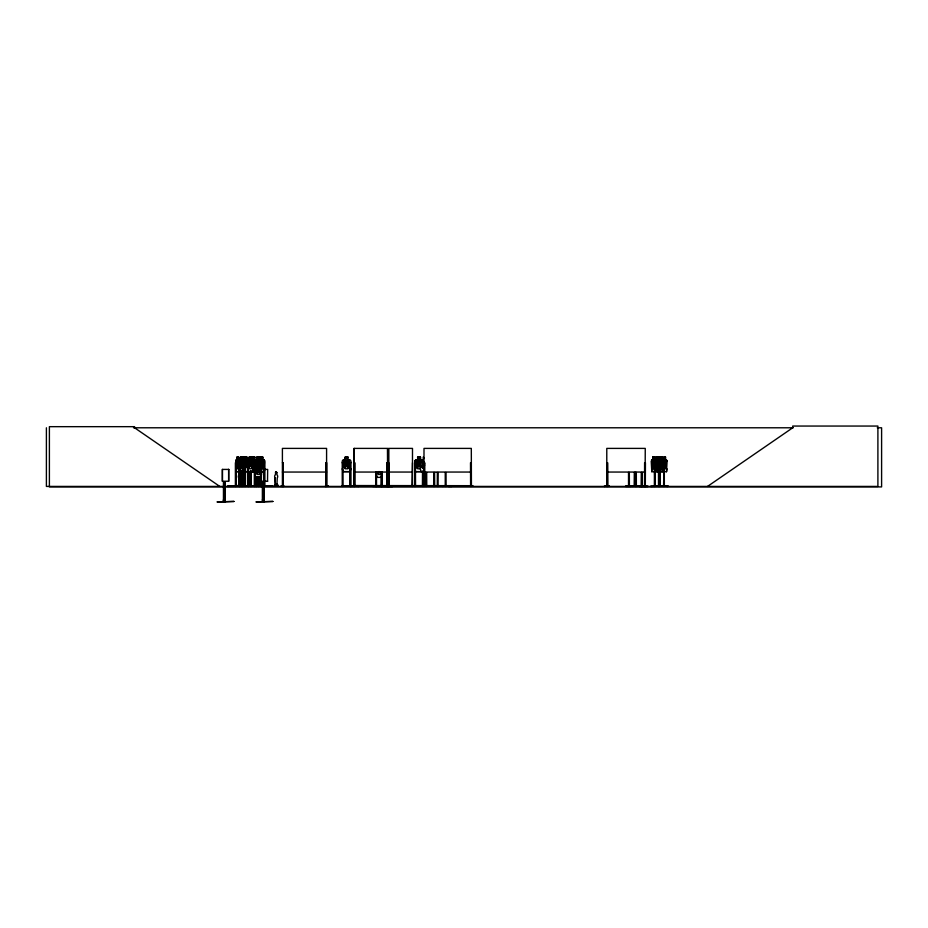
<?xml version="1.0" encoding="UTF-8"?>
<svg xmlns="http://www.w3.org/2000/svg" width="928" height="928" viewBox="0 0 928 928"><rect width="100%" height="100%" fill="white"/><g stroke="black" fill="none" stroke-linecap="round" stroke-linejoin="round"><path stroke-width="1.39" d="M350.007 486.4L358.869 486.295M392.73 486.4L372.569 486.295M239.111 472.201L239.018 474.823A1.972 1.299 -90 0 0 238.658 477.92L238.925 485.53L240.329 485.53L240.503 477.92A1.972 1.299 -90 0 0 240.236 474.823L240.143 472.201L239.25 471.842M240.329 485.53L240.596 477.92M276.869 485.53L277.263 477.92A1.972 1.531 -90 0 0 276.95 474.823L276.846 472.433M239.853 484.741L240.178 484.497M276.904 484.335L276.126 484.683L277.043 484.497M276.15 484.741L277.043 484.567M276.915 484.497L276.393 484.358M241.756 457.144L242.475 461.03L241.5 464.371L242.452 467.7L241.21 464.986L239.969 467.816L240.909 464.348L240.085 460.972L241.187 463.687L242.417 461.135L242.475 466.459L241.756 468.791L240.422 468.791L239.714 466.459L240.375 457.052L241.895 457.052L241.848 460.056M239.958 468.791L239.436 471.702L239.03 461.007L237.754 463.687L236.663 460.972L237.475 464.348L236.547 467.816L237.777 464.986L238.995 467.816M239.842 469.765L239.122 471.992M244.98 471.702L245.41 468.791M245.062 471.702L245.549 460.984L245.41 486.423M242.742 471.702L243.322 460.984M242.834 471.702L243.275 468.791M658.439 471.702L659.042 460.984L658.996 486.423L659.042 485.553M664.054 486.411L664.1 460.972L663.462 471.586L659.936 471.586M663.497 471.691L664.054 468.779L663.207 461.019L662.441 457.133L661.014 457.133M655.296 471.644L655.319 459.998M655.342 471.737L655.899 468.826L657.384 468.791L658.138 466.459L657.43 457.052M660.91 471.726L661.525 461.019L661.444 468.837M666.49 471.714L667.104 461.007L665.469 459.975M667.058 468.802L666.571 471.714L651.688 471.737M239.366 486.295L240.027 486.388M239.494 459.963L238.055 464.371L238.96 467.515M276.648 484.567L276.788 484.671M264.004 471.702L264.782 468.802L264.074 471.702L261.615 471.702M382.139 474.452L381.466 477.27L382.208 471.865M252.625 471.702L253.321 460.984M252.683 471.702L253.39 460.984L252.602 459.963M257.961 463.687L259.875 461.019L258.448 464.371L259.944 467.816L257.996 464.986C257.265 469.649 254.353 467.828 257.52 464.348L256.105 461.019L258.054 463.2M254.817 466.668L255.467 465.624L260.722 465.624L261.51 466.656L261.51 474.475L260.687 477.363L255.444 477.363L254.771 461.042L255.455 461.32M260.617 471.702L261.452 468.802M242.579 467.712L243.31 464.986L244.551 467.7L243.6 464.371L244.493 461.019L243.298 463.687L242.579 461.123M239.749 484.439L240.236 484.358M258.007 463.2L258.1 463.768M377.499 473.187L378.137 473.454L378.891 471.563M631.446 486.33L625.542 486.33L641.526 485.808M638.487 486.353L632.316 486.342M275.372 472.433L276.184 471.702M662.406 468.802L662.917 471.714L662.488 468.802L664.042 457.168M654.924 471.702L655.122 461.065L654.344 460.102M604.14 486.342L609.348 486.342M350.958 468.802L349.96 471.702L343.128 471.702L342.223 468.802M280.685 486.342L283.98 486.423M252.718 467.712L253.796 464.986L254.875 467.712M245.792 463.687L247.219 460.961L247.904 471.598M254.84 461.042L253.762 463.687L252.729 461.123M261.592 463.687L263.332 461.019L262.032 464.371L263.39 467.816L261.626 464.986M247.486 461.32L246.233 464.371L247.115 466.471M236.199 471.702L236.211 459.963M235.816 461.042L236.234 460.056L264.028 460.056M381.118 472.132L380.097 474.452L378.183 474.452L377.162 472.132M654.936 459.963L654.344 466.506L652.894 466.506L652.894 461.065L654.808 461.065L653.822 464.406L654.855 467.851L653.509 465.021L652.245 467.909L653.184 464.383L652.187 461.17L653.486 463.733L654.855 459.963M659.564 461.03L660.017 460.044M651.201 461.042L651.804 471.644L651.781 459.998M656.908 461.065L657.337 471.726L656.862 461.03L657.36 459.986L658.497 459.963L658.996 461.03M662.406 461.054L662.928 459.975M424.653 464.986C423.388 469.614 420.349 467.886 424.038 464.348C420.187 461.007 423.62 459.267 424.606 463.687M420.836 462.33L419.653 464.371L420.894 466.471M250.746 461.007L251.465 459.963M250.885 461.042L251.488 460.056M258.576 461.007L259.202 457.052L256.882 457.052L257.021 460.056L256.082 461.03M258.645 461.042L259.295 459.963M247.857 471.702L247.15 461.007L247.88 459.963M247.289 461.042L247.904 460.056M255.71 459.963L254.991 461.007L252.926 461.03L252.926 466.459L254.829 466.459M255.061 461.042L255.745 460.056M227.314 486.388L272.542 486.156M228.88 486.388L229.506 485.947M240.897 486.388L241.199 471.111M254.829 466.703L255.525 465.624M255.409 459.963L254.632 461.007L254.597 486.423M242.057 461.03L242.765 457.144L244.087 457.144M275.535 486.388L275.697 485.135M277.808 486.388L277.994 485.135L276.788 485.135L276.788 485.947M276.834 484.462L276.115 484.625M414.793 461.042L415.663 460.056L423.284 460.056L423.191 457.052M421.208 459.963L420.28 461.007L420.28 468.802L421.173 471.702M275.802 471.842L275.338 474.823A1.972 1.531 -90 0 0 275.106 477.92L275.338 485.53L276.95 485.53M243.936 461.03L244.957 460.056L244.888 457.052M251.906 461.03L252.926 460.056L252.857 457.052M259.736 461.03L260.756 460.056L260.756 457.144L262.67 457.144M259.121 460.056L260.246 461.03L260.246 466.459L259.121 468.791L257.021 468.791L255.896 466.459L255.896 461.03L257.021 460.056L257.114 457.052M650.667 486.353L668.044 486.33M707.53 486.423L792.721 427.785L792.721 426.056L877.9 426.056L877.9 486.423L46.4 486.423L46.4 427.785M423.284 460.056L421.834 461.03L421.834 466.459L423.284 468.791M277.982 486.156L277.565 486.272M420.79 460.972L419.015 463.687C418.029 459.267 414.596 461.007 418.447 464.348C414.375 468.512 417.971 469.382 419.062 464.986L420.906 467.874M248.913 460.961L249.899 464.348L248.553 467.816L250.34 464.986L252.01 467.863L250.746 464.371L252.056 461.019L250.305 463.687L248.252 459.963L248.913 461.03M133.493 427.785L793.162 427.785M877.25 427.785L881.6 427.785L881.6 486.91L49.393 486.91L49.393 426.671L134.583 426.671L134.583 427.785L219.762 486.423M242.637 457.052L244.134 457.052L244.134 459.963M260.617 457.052L262.74 457.052L262.74 459.963M652.813 460.102L652.755 457.098L654.391 457.098L654.391 459.998L655.98 459.963M660.956 457.04L662.569 457.04L662.522 460.044M665.55 457.063L663.914 457.063L663.961 460.079M237.139 457.144L238.542 457.144L238.461 460.056L239.25 461.03M240.422 457.144L241.848 457.144M244.888 457.144L246.86 457.144M249.272 457.144L251.268 457.144M252.857 457.144L254.829 457.144M256.963 457.144L259.121 457.144M347.954 457.144L345.228 457.144L345.228 460.056L343.778 461.03L343.778 466.459L345.228 468.791L347.954 468.791L349.404 466.459L349.404 461.03L347.954 460.056L348.046 457.052L345.135 457.052L345.135 459.963L343.151 459.963L342.223 461.007L342.258 486.423M417.693 457.144L420.419 457.144L420.419 460.056M652.813 457.191L654.344 457.191M655.957 457.144L657.465 457.144M659.924 457.179L658.381 457.179L658.903 461.03M663.961 457.168L665.492 457.168M236.13 459.963L237.174 459.963M238.508 459.963L240.456 459.963M241.674 459.963L242.811 459.963M243.426 459.963L245.05 459.963M246.86 459.963L249.272 459.963M251.268 459.963L252.857 459.963M254.829 459.963L257.114 459.963M259.098 459.963L260.687 459.963M262.67 459.963L264.062 459.963L264.782 460.984L264.712 486.423M348.046 459.963L349.926 459.963L350.958 460.984L350.981 486.423M417.6 459.963L415.616 459.963L414.688 461.007L414.642 486.423M423.191 459.963L420.512 459.963L420.512 457.052L417.6 457.052L417.693 460.056L416.243 461.03L416.243 466.459L417.704 468.791L420.419 468.791M651.7 459.998L652.836 459.998M659.889 459.986L661.038 459.952M662.488 459.952L663.996 459.975M343.198 460.056L349.891 460.056M651.723 460.102L666.536 460.079M235.77 461.007L235.735 486.423M244.957 461.03L246.86 461.03L246.86 466.459M260.756 461.03L262.67 461.03L262.67 466.459L260.756 466.459M420.419 461.03L417.704 461.03L417.704 466.459L420.419 466.459M655.864 461.03L657.384 461.03L657.384 466.459L655.957 466.459M662.441 461.019L661.014 461.019L661.014 466.448L662.441 466.448M664.042 461.042L665.492 461.042L665.492 466.471L664.042 466.471M244.748 462.77L245.41 462.77M256.986 462.724L259.283 462.724L259.202 465.728M261.313 462.77L260.501 462.77L260.501 466.946M264.642 462.77L263.865 462.77L264.016 486.423M282.402 462.77L283.26 462.77L283.26 486.423M342.177 462.77L342.977 462.77L343.07 486.423M349.995 486.423L350.053 462.77L350.854 462.77M354.02 462.77L354.798 462.77L354.798 486.423M388.124 462.77L388.438 486.423M388.844 462.77L389.25 486.423M412.496 462.77L412.055 486.423L412.136 485.553M414.642 462.77L415.442 462.77L415.535 486.423M424.003 462.77L424.804 462.77L424.711 486.423M471.308 462.77L470.508 462.77L470.6 486.423M606.784 462.77L607.62 462.77L607.62 486.423L607.434 462.77M654.426 462.77L654.901 486.423M658.567 462.77L659.251 462.77M664.054 462.759L663.578 486.411M658.474 466.482L659.924 466.482M235.77 468.802L236.118 471.702L255.049 471.702M238.542 468.791L237.22 468.791L236.524 466.459L237.174 457.052M239.03 468.802L239.842 471.737M242.765 468.791L244.087 468.791L244.795 466.459L244.052 457.052M252.926 468.791L254.829 468.791L255.444 471.598M260.756 468.791L262.67 468.791L263.691 466.459L263.691 461.03L262.67 460.056L262.67 457.052M654.449 468.802L652.894 468.826L652.117 466.506L652.836 457.098M662.488 461.054L662.488 468.802L661.014 468.779L660.249 461.019L661.038 457.04M664.019 468.791L665.492 468.802L666.269 466.471L665.469 457.063M263.772 469.417L267.67 469.417L267.531 481.249M236.153 471.598L255.014 471.598M255.386 471.598L260.629 471.598M261.615 471.598L264.028 471.598M343.198 471.598L349.891 471.598M415.663 471.598L423.922 471.598M654.878 471.598L658.486 471.598M260.675 471.702L255.328 471.702L254.632 468.802M423.91 471.702L415.593 471.702L414.688 468.802M282.402 472.05L326.586 472.05M354.02 472.05L387.463 472.05M388.844 472.05L412.496 472.05M424.003 472.05L471.308 472.05M606.784 472.05L645.25 472.05M240.236 472.688L240.329 474.823M276.869 472.688L276.103 471.702M254.759 474.475L255.502 477.363M381.582 477.363L376.71 477.363L376.072 471.865M238.658 477.92L239.018 485.53M275.024 477.92L275.419 485.53M261.267 481.249L267.67 481.249M276.405 484.23L277.194 484.23L277.194 485.947M239.76 484.66L240.619 484.59M239.633 485.135L238.252 485.135L238.252 486.156M240.062 485.135L241.431 485.135M235.318 485.553L236.118 485.553M239.134 485.553L239.946 485.553M240.851 485.553L241.663 485.553M242.44 485.553L243.368 485.553L243.368 486.423L243.298 471.111M244.679 485.553L245.491 485.553M247.973 485.553L248.913 485.553M250.409 485.553L251.337 485.553L251.117 486.423M255.281 485.553L254.318 485.553L254.33 486.423M255.942 485.553L256.882 485.553L256.87 486.423M258.239 485.553L259.179 485.553M260.42 485.553L261.383 485.553L261.441 486.423M264.712 485.553L263.784 485.553L263.796 486.423M283.342 485.553L282.321 485.553L282.321 486.423M325.763 485.553L326.795 485.553M343.07 485.553L342.084 485.553L342.107 486.423M349.96 485.553L350.946 485.553M353.939 485.553L472.886 485.68L472.886 486.423M606.715 485.553L607.701 485.553M629.404 485.541L628.442 485.541L628.453 486.4M634.323 485.541L636.388 485.553M641.306 485.553L642.269 485.553M644.531 485.553L645.517 485.553L645.505 486.423M654.356 485.553L655.18 485.553M658.497 485.553L660.237 485.541L660.156 486.411L660.168 471.099M663.555 485.541L664.39 485.541M232.731 485.785L234.053 485.785M235.816 485.808L239.436 485.808M241.361 485.808L248.217 485.808M251.117 485.808L264.016 485.808M270.222 485.785L271.533 485.785M343.058 485.808L349.96 485.808M354.276 485.808L354.867 485.808M376.316 485.808L381.443 485.808M415.535 485.808L422.426 485.808M426.776 485.808L433.678 485.808M438.248 485.808L445.15 485.808M654.901 485.808L667.998 486.411M274.85 485.947L277.808 485.947L277.808 485.135M283.98 485.924L280.766 486.423M325.125 486.423L328.384 485.936M446.24 485.924L442.586 486.423M609.406 485.924L604.198 486.423M638.487 485.924L632.223 486.4M639.206 486.423L648.022 486.423M668.032 485.959L650.737 486.423M227.453 486.272L278.006 486.272M325.241 486.353L328.419 486.342M639.299 486.353L648.115 486.353M225.272 499.972L223.358 499.972L223.358 501.445M262.288 499.972L264.202 499.972M247.3 467.874L245.827 464.986M266.127 486.4L265.559 486.156M259.144 465.728L260.258 466.691L260.258 472.132L259.144 474.452L257.056 474.452L255.942 472.132L255.942 466.691L257.056 465.728L257.126 462.817M260.06 461.03L259.028 460.056L259.132 457.052M255.85 461.03L254.829 460.056L254.898 457.052L252.787 457.052L252.787 459.963M247.88 461.03L246.86 460.056L246.86 457.052L244.818 457.052L244.818 459.963M422.391 459.963L423.423 460.984M260.594 459.963L261.452 460.984L261.394 481.249M260.559 460.056L261.371 461.03M260.432 459.963L261.232 460.984M263.993 459.963L264.712 461.03M256.94 460.984L256.221 459.963L256.882 461.03M666.478 459.975L667.058 461.042M660.898 459.986L661.478 461.054M660.875 460.091L661.397 461.054M655.4 459.998L656.757 463.687L657.604 460.996L659.066 463.71L660.388 461.042L659.402 464.394L660.597 467.851L661.838 464.974L662.685 467.782L663.346 467.538L664.332 464.36L663.358 461.042L664.645 463.698L665.968 461.03L664.982 464.383L665.933 467.886L664.668 464.998L663.845 467.724L663.172 467.689L662.151 464.348L662.882 460.949L661.815 463.675L660.539 461.123L661.513 464.336L660.516 467.805L659.089 465.009L657.627 467.793L656.78 464.986L655.458 467.816L656.456 464.348L655.574 460.972L655.957 468.849L655.191 461.03L655.98 457.052M663.474 459.952L664.054 461.019M242.73 459.963L243.275 461.03M243.182 461.03L242.718 457.052M244.957 459.963L245.502 461.03M244.946 460.056L245.41 461.03M239.958 461.03L239.424 459.963L238.96 461.135M379.61 471.563L380.364 473.466L380.967 473.187M376.211 474.452L376.826 477.27M659.483 468.779L659.982 471.691M349.995 485.97L358.869 486.423M664.309 471.099L664.355 486.411M663.891 471.099L663.845 486.411M662.36 461.019L662.441 468.814M659.889 457.075L660.701 461.054L659.924 468.814L658.474 468.814L657.685 466.482L657.685 461.054L658.474 460.091L658.335 457.075L659.97 457.075L659.495 486.411M659.959 486.411L659.924 461.054L658.474 461.054L658.52 486.423M659.75 471.099L659.75 486.411M659.251 471.111L659.298 486.423M658.787 485.553L658.787 486.423M657.465 460.056L657.511 457.052L655.899 457.052L655.899 459.963M655.145 485.553L655.156 486.423L655.11 471.111M654.692 471.111L654.692 486.423M654.449 461.007L654.379 486.423M654.31 457.098L654.263 460.102M645.32 486.423L645.436 462.77L644.6 462.77L644.531 486.423M645.111 486.423L645.25 448.398L606.784 448.398L606.784 486.423M644.914 485.553L644.914 486.423M644.786 462.77L644.705 486.423M642.188 472.503L642.188 486.423L642.06 485.553M641.99 472.503L641.886 486.423M641.689 485.553L641.724 486.423M641.596 472.503L641.526 486.423M641.387 472.503L641.318 486.423M636.306 472.503L636.376 486.423M636.098 472.503L636.167 486.423M635.808 485.553L635.97 486.423M635.715 472.503L635.715 486.423M635.506 472.503L635.506 486.423M635.274 485.541L635.274 486.4L635.204 472.491M634.996 472.491L634.903 486.4M634.74 485.541L634.706 486.4M634.613 472.491L634.543 486.4M634.404 472.491L634.334 486.4M631.504 486.4L625.6 486.4M629.323 472.491L629.393 486.4M629.114 472.491L629.184 486.4M628.987 485.541L629.022 486.4M628.72 472.491L628.824 486.4M628.523 472.491L628.523 486.4M607.341 485.553L607.306 486.423M607.074 485.553L607.098 486.423M606.97 462.77L606.97 486.423M471.424 486.423L471.308 448.398L424.003 448.398L423.945 486.423M471.215 485.553L471.157 486.423M470.415 485.553L470.415 486.423M451.994 486.423L448.352 486.423M446.043 472.503L446.101 486.423M445.95 485.553L445.95 486.423M445.243 472.503L445.243 486.423M445.15 485.553L445.15 486.423M438.248 485.553L438.248 486.423M438.155 472.503L438.062 486.423M437.448 485.553L437.448 486.423M437.355 472.503L437.285 486.423M434.571 472.503L434.687 486.423M434.478 485.553L434.478 486.423M433.863 485.553L433.863 486.423M433.77 472.503L433.678 486.423M426.683 472.503L426.776 486.423M426.59 485.553L426.59 486.423M425.882 472.503L425.975 486.423M425.79 485.553L425.824 486.423M424.896 485.553L424.896 486.423M423.771 457.632L423.771 458.606M423.412 485.553L423.388 486.423M423.284 461.03L423.284 466.459M423.319 471.111L423.226 486.423M422.611 485.553L422.611 486.423M422.518 471.111L422.426 486.423M415.35 485.553L415.35 486.423M414.549 485.553L414.572 486.423M412.542 485.553L412.531 486.423M412.45 486.423L412.496 448.398L388.844 448.398L388.844 486.423M392.718 486.423L372.604 486.423M388.53 485.553L388.53 486.423M388.136 448.398L388.124 486.423M387.37 485.553L387.37 486.423M387.127 462.77L387.057 486.423M386.837 486.423L386.906 462.77L387.684 462.77L387.649 486.423L387.463 448.398L354.02 448.398L354.02 486.423M382.139 471.865L382.069 486.423M381.86 475.287L381.918 486.423M381.721 485.553L381.605 486.423M381.501 472.503L381.443 486.423M381.292 475.287L381.222 486.423M376.466 472.503L376.536 486.423M376.211 471.876L376.316 486.423M376.118 485.553L376.153 486.423M375.898 472.503L375.84 486.423M375.689 472.503L375.689 486.423M356.352 485.68L356.352 486.423M354.589 462.77L354.577 486.423M354.334 485.553L354.45 486.423M354.276 448.398L354.276 486.423M350.761 485.553L350.761 486.423M350.053 462.77L350.146 486.423M342.884 485.553L342.884 486.423M326.679 486.423L326.702 462.77L325.844 462.77L325.763 486.423M326.586 486.423L326.586 448.398L282.402 448.398L282.402 486.423M325.96 462.77L325.914 486.423M283.144 462.77L283.028 486.423M282.622 485.553L282.634 486.423M277.101 484.23L277.101 485.947M276.962 485.135L276.962 486.156M276.498 484.23L276.405 485.947M275.883 485.947L275.883 485.135L274.676 485.135L274.676 486.156M264.422 462.77L264.492 486.423M264.329 485.553L264.294 486.423M264.086 462.77L264.19 501.944M263.598 481.736L263.598 501.445M262.902 481.736L262.902 501.445M262.369 481.736L262.369 501.445M261.313 461.03L261.186 486.423M261.116 462.77L261.116 466.946M261.116 475.287L261.012 486.423M260.791 485.553L260.826 486.423M260.687 457.052L260.687 460.056M260.698 462.77L260.617 486.423M260.501 475.287L260.432 486.423M259.109 476.679L259.167 486.423M258.889 476.679L258.947 486.423M258.75 485.553L258.668 486.423M258.541 476.679L258.483 486.423M258.32 476.679L258.32 486.423M257.45 457.632L257.45 458.606M256.812 476.679L256.812 486.423M256.592 476.679L256.592 486.423M256.372 485.553L256.453 486.423M256.244 476.679L256.186 486.423M256.024 476.679L255.966 486.423M255.212 486.423L255.212 462.77L254.4 462.77L254.411 486.423M255.014 462.77L255.084 486.423M254.922 485.553L254.887 486.423M251.268 460.056L251.268 457.052L249.214 457.052L248.252 466.459L249.272 468.791L251.198 468.791L252.23 466.459L252.23 461.03L251.198 460.056L251.198 457.144M251.268 471.111L251.268 486.423M251.047 471.111L251.047 486.423M250.711 471.111L250.711 486.423L250.514 485.553M250.49 471.111L250.49 486.423M249.342 457.144L249.342 460.056M248.843 471.111L248.843 486.423M248.623 471.111L248.681 486.423M248.402 485.553L248.518 486.423M248.275 471.111L248.217 486.423M248.054 469.719L247.996 486.423M246.79 457.144L246.79 460.056M245.143 469.719L245.108 486.423M245.027 462.77L244.899 486.423M244.748 469.719L244.714 486.423M243.078 471.111L243.078 486.423M242.834 485.553L242.869 486.423M242.742 471.111L242.742 486.423M242.521 471.111L242.521 486.423M241.616 485.553L241.628 486.423M241.582 471.111L241.442 486.423L241.315 471.111M240.932 471.111L240.932 486.423M240.642 485.947L240.758 484.23L240.05 484.23L240.213 486.156M240.456 457.052L240.514 460.056M239.865 468.338L239.911 486.423M239.482 468.338L239.598 486.423M239.436 485.553L239.412 486.423M239.215 471.111L239.169 486.423M238.542 460.056L238.508 457.052L237.092 457.052L237.139 460.056M238.403 485.135L238.403 485.947M236.083 486.423L236.048 462.77L235.387 462.77L235.387 486.423M235.816 485.553L235.898 486.423M228.613 469.417L228.613 481.249M225.191 481.736L225.26 501.944M224.669 481.736L224.669 501.445M223.973 481.736L223.973 501.445M223.451 481.736L223.451 501.445M222.465 469.417L222.465 481.249M658.114 467.7L658.752 464.371L658.01 460.984L657.094 464.371L658.114 467.7M260.142 473.373L259.422 473.466L258.193 470.658C257.358 475.31 254.817 473.489 257.717 470.009L256.325 466.691L258.158 469.359L260.06 466.691L258.645 470.032L260.142 473.373M349.137 467.7L348.197 467.793L346.596 464.986C345.518 469.626 342.165 467.886 345.982 464.348C342.13 461.007 345.564 459.267 346.55 463.687C347.652 459.499 351.132 460.381 347.188 464.371L349.137 467.7M238.496 461.042L238.542 466.459L237.22 466.459L237.22 461.03L238.542 461.03M244.041 461.042L244.087 466.459L242.765 466.459L242.765 461.03L244.087 461.03M259.144 461.042L259.121 466.459L257.021 466.459L257.021 461.03L259.121 461.03M238.31 457.632L237.464 457.632L237.464 458.606L238.31 458.606L238.31 457.632M241.524 457.632L240.665 457.632L240.665 458.606L241.524 458.606L241.524 457.632M243.844 457.632L242.997 457.632L242.997 458.606L243.844 458.606L243.844 457.632M246.523 457.632L245.294 457.632L245.294 458.606L246.523 458.606L246.523 457.632M250.85 457.632L249.62 457.632L249.62 458.606L250.85 458.606L250.85 457.632M254.492 457.632L253.263 457.632L253.263 458.606L254.492 458.606L254.492 457.632M258.75 457.632L257.392 457.632L257.392 458.606L258.75 458.606L258.692 457.632M262.322 457.632L261.104 457.632L261.104 458.606L262.322 458.606L262.322 457.632M347.466 457.632L345.715 457.632L345.715 458.606L347.466 458.606L347.466 457.632M419.932 457.632L418.18 457.632L418.18 458.606L419.932 458.606L419.932 457.632M654.089 457.678L653.15 457.678L653.15 458.641L654.089 458.641L654.089 457.678M657.128 457.632L656.212 457.632L656.212 458.606L657.128 458.606L657.128 457.632M659.657 457.666L658.729 457.666L658.729 458.629L659.657 458.629L659.657 457.666M662.186 457.62L661.27 457.62L661.27 458.594L662.186 458.594L662.186 457.62M665.237 457.643L664.309 457.643L664.309 458.618L665.237 458.618L665.237 457.643M241.756 461.03L240.422 461.03L240.422 466.459L241.756 466.459L241.756 461.03M251.198 461.03L249.272 461.03L249.272 466.459L251.198 466.459L251.198 461.03M347.954 461.03L345.228 461.03L345.228 466.459L347.954 466.459L347.954 461.03M258.773 463.304L257.427 463.304L257.427 464.267L258.773 464.267L258.773 463.304M259.144 466.691L257.056 466.691L257.056 472.132L259.144 472.132L259.144 466.691M228.74 469.417L222.337 469.417L222.337 481.249L228.74 481.249L228.74 469.417M233.972 501.445L217.245 501.944L233.972 501.445M272.902 501.445L256.174 501.944L272.902 501.445"/></g></svg>
